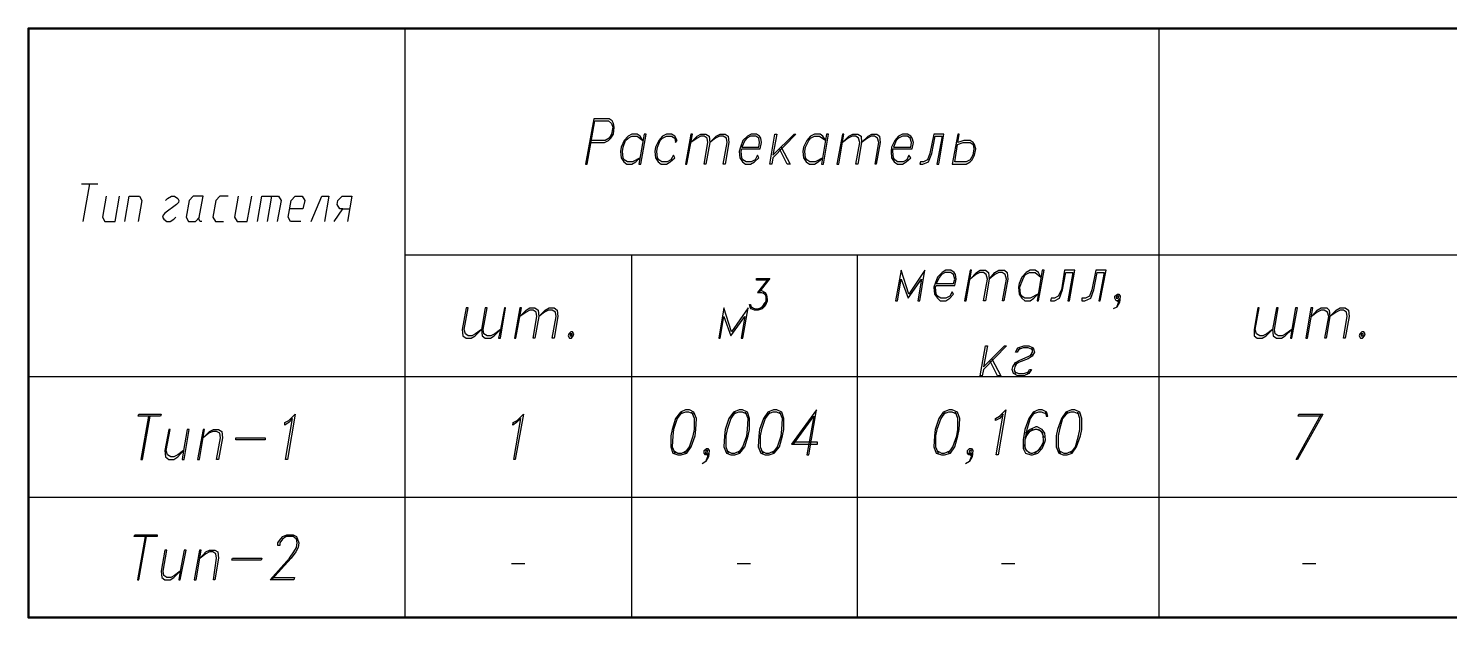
# Model space of a CAD drawing. Header units: millimetres. Extents: x 4241 to 6572, y 870 to 1291.
# Drawn here: x 5693.6 to 5787.9, y 1187.5 to 1226.7 of the extents above; entities that cross this region are included whole.
import ezdxf

# ---------------------------------------------------------------- set-up
doc = ezdxf.new("R2010")
doc.units = ezdxf.units.MM
doc.layers.add('PDF _0', color=7, linetype='Continuous')

msp = doc.modelspace()

# ---------------------------------------------------------------- linework, layer by layer
at = {"layer": 'PDF _0', "lineweight": 50}
msp.add_lwpolyline([(5938.6188, 1187.5337), (5693.6273, 1187.5337), (5693.6273, 1226.651), (5938.6188, 1226.651)], close=True, dxfattribs=at)
at = {"layer": 'PDF _0', "lineweight": 30}
for points in [[(5718.6049, 1226.651), (5718.6049, 1187.5337)], [(5768.6446, 1226.651), (5768.6446, 1187.5337)], [(5718.6049, 1211.6222), (5938.6188, 1211.6222)], [(5733.6337, 1211.6222), (5733.6337, 1187.5337)], [(5748.6202, 1211.6222), (5748.6202, 1187.5337)], [(5693.6273, 1203.5362), (5938.6188, 1203.5362)], [(5693.6273, 1195.535), (5938.6188, 1195.535)]]:
    msp.add_lwpolyline(points, dxfattribs=at)
at = {"layer": 'PDF _0', "lineweight": 25}
for points in [[(5730.9666, 1219.0731), (5731.8557, 1219.0731), (5732.1097, 1219.2001), (5732.279, 1219.3694), (5732.4484, 1219.6235), (5732.4907, 1220.0891), (5732.4484, 1220.3431), (5732.3637, 1220.5125), (5732.152, 1220.6395), (5731.136, 1220.6395), (5730.5856, 1217.6337), (5730.7126, 1217.6337), (5731.2206, 1220.5125), (5732.1097, 1220.5125), (5732.3214, 1220.3431), (5732.406, 1220.0891), (5732.3214, 1219.6235), (5732.152, 1219.3694), (5731.898, 1219.2001), (5730.9666, 1219.2001)], [(5743.5824, 1218.7768), (5744.1751, 1217.6337), (5743.9634, 1217.6337), (5743.4554, 1218.6498)], [(5697.1411, 1216.3213), (5698.2418, 1216.3213)], [(5697.2681, 1213.8236), (5697.6915, 1216.3213)], [(5698.7922, 1215.517), (5698.5382, 1214.1199), (5698.7075, 1213.8236), (5699.3849, 1213.8236), (5699.6812, 1215.517)], [(5700.0199, 1213.8236), (5700.3162, 1215.517), (5700.9936, 1215.517), (5701.1629, 1215.2206), (5700.9089, 1213.8236)], [(5702.7293, 1215.2206), (5702.8563, 1215.3476), (5703.1103, 1215.517), (5703.322, 1215.517), (5703.5337, 1215.3476), (5703.6184, 1215.2206), (5703.576, 1215.0936), (5703.449, 1214.9666), (5702.687, 1214.3739), (5702.56, 1214.2469), (5702.5177, 1214.1199), (5702.6023, 1213.9929), (5702.814, 1213.8236), (5703.0257, 1213.8236), (5703.2797, 1213.9929), (5703.4067, 1214.1199)], [(5705.1424, 1213.8236), (5705.0154, 1213.8236), (5704.9307, 1213.9929), (5705.2271, 1215.517), (5704.5497, 1215.517), (5704.2957, 1215.2206), (5704.084, 1214.1199), (5704.2534, 1213.8236), (5704.7191, 1213.8236), (5704.9731, 1214.1199)], [(5706.8781, 1215.517), (5706.3278, 1215.517), (5706.0738, 1215.2206), (5705.8621, 1214.1199), (5706.0314, 1213.8236), (5706.5818, 1213.8236)], [(5707.5555, 1215.517), (5707.3015, 1214.1199), (5707.4708, 1213.8236), (5708.1482, 1213.8236), (5708.4445, 1215.517)], [(5708.8255, 1213.8236), (5709.1219, 1215.517), (5709.7569, 1215.517), (5709.4606, 1213.8236)], [(5709.7569, 1215.517), (5710.2226, 1215.517), (5710.3919, 1215.2206), (5710.1379, 1213.8236)], [(5711.7043, 1213.8236), (5711.0269, 1213.8236), (5710.8576, 1214.1199), (5711.0693, 1215.2206), (5711.3233, 1215.517), (5711.789, 1215.517), (5711.9583, 1215.2206), (5711.8313, 1214.6703), (5710.9423, 1214.6703)], [(5712.3817, 1213.8236), (5713.1014, 1215.517), (5713.567, 1215.517), (5713.2707, 1213.8236)], [(5713.9057, 1213.8236), (5714.4984, 1214.6703), (5714.9641, 1214.6703)], [(5714.4984, 1214.6703), (5714.2867, 1214.6703), (5714.1174, 1214.9666), (5714.1597, 1215.2206), (5714.4561, 1215.517), (5715.0911, 1215.517), (5714.7947, 1213.8236)], [(5742.7357, 1209.9288), (5741.9314, 1209.9288), (5741.9314, 1210.0558), (5742.8204, 1210.0558), (5742.1007, 1209.1244)], [(5742.7357, 1210.0558), (5742.016, 1209.1244), (5742.27, 1209.1244), (5742.4817, 1209.0398), (5742.6087, 1208.7434)], [(5742.1007, 1209.2514), (5742.27, 1209.2514), (5742.524, 1209.1244), (5742.6087, 1208.9551), (5742.651, 1208.6587), (5742.651, 1208.5317), (5742.524, 1208.2354), (5742.3124, 1208.0237), (5742.0584, 1207.9391), (5741.8043, 1207.9391), (5741.5927, 1208.0237), (5741.508, 1208.1507), (5741.4657, 1208.3201), (5741.5503, 1208.3201), (5741.5927, 1208.1507), (5741.8467, 1208.0237), (5742.0584, 1208.0237), (5742.3124, 1208.1507), (5742.524, 1208.4471)], [(5742.3547, 1209.1244), (5742.5664, 1208.9551), (5742.5664, 1208.6587), (5742.5664, 1208.5317), (5742.4394, 1208.2354), (5742.143, 1208.0237)], [(5765.8505, 1208.1507), (5766.0622, 1208.7434), (5765.8928, 1208.5741), (5765.8082, 1208.5741), (5765.7235, 1208.7434), (5765.7235, 1208.8704), (5765.8928, 1208.9974), (5765.9775, 1208.9974), (5766.0622, 1208.8704), (5766.0199, 1208.4471), (5765.8505, 1208.1507), (5765.5965, 1208.0237)], [(5741.762, 1208.0237), (5741.5503, 1208.2354)], [(5765.8928, 1208.5741), (5766.0199, 1208.4471)], [(5759.4156, 1205.4413), (5759.2463, 1205.145), (5759.1193, 1205.145), (5759.2886, 1205.4413), (5759.6696, 1205.5683), (5760.0083, 1205.5683), (5760.3047, 1205.4413), (5760.3893, 1205.145), (5760.22, 1204.8909), (5759.966, 1204.7216), (5759.331, 1204.4676), (5759.0769, 1204.2983)], [(5760.3047, 1205.3143), (5759.966, 1205.4413), (5759.6273, 1205.4413), (5759.2886, 1205.3143)], [(5760.093, 1204.8909), (5760.2623, 1205.145), (5760.22, 1205.4413)], [(5757.5529, 1204.7216), (5758.1456, 1203.5786), (5757.9339, 1203.5786), (5757.4259, 1204.5946)], [(5759.9236, 1203.7479), (5760.0506, 1204.0019), (5760.1776, 1204.0019), (5760.0083, 1203.7479), (5759.6696, 1203.5786), (5759.2886, 1203.5786), (5758.9923, 1203.7479), (5758.9076, 1204.0019), (5758.9499, 1204.1713), (5759.1193, 1204.4676), (5759.3733, 1204.5946), (5760.0083, 1204.8909), (5760.2623, 1205.0179)], [(5759.2463, 1204.4676), (5759.0769, 1204.1713), (5759.0346, 1204.0019), (5759.1193, 1203.7479)], [(5759.0346, 1203.8749), (5759.331, 1203.7479), (5759.6696, 1203.7479), (5760.0506, 1203.8749)], [(5701.5863, 1200.9115), (5701.0783, 1198.0327), (5701.2053, 1198.0327), (5701.7133, 1200.9115)], [(5736.9782, 1201.1655), (5736.6818, 1200.7421), (5736.4278, 1200.0224), (5736.3855, 1199.5991), (5736.3432, 1198.8794), (5736.5125, 1198.4561)], [(5737.7825, 1201.0385), (5737.4439, 1201.1655), (5737.2322, 1201.1655), (5736.8512, 1201.0385)], [(5737.1899, 1198.4561), (5737.4862, 1198.8794), (5737.7402, 1199.5991), (5737.8249, 1200.0224), (5737.8249, 1200.7421), (5737.6555, 1201.1655)], [(5740.5343, 1201.1655), (5740.238, 1200.7421), (5739.984, 1200.0224), (5739.8993, 1199.5991), (5739.8993, 1198.8794), (5740.0686, 1198.4561)], [(5741.2963, 1201.0385), (5741, 1201.1655), (5740.746, 1201.1655), (5740.4073, 1201.0385)], [(5740.746, 1198.4561), (5741.0423, 1198.8794), (5741.2963, 1199.5991), (5741.3387, 1200.0224), (5741.381, 1200.7421), (5741.2117, 1201.1655)], [(5742.8204, 1201.1655), (5742.524, 1200.7421), (5742.27, 1200.0224), (5742.1854, 1199.5991), (5742.1854, 1198.8794), (5742.3547, 1198.4561)], [(5743.5824, 1201.0385), (5743.2861, 1201.1655), (5743.0321, 1201.1655), (5742.6934, 1201.0385)], [(5743.0321, 1198.4561), (5743.3284, 1198.8794), (5743.5824, 1199.5991), (5743.6247, 1200.0224), (5743.6671, 1200.7421), (5743.4977, 1201.1655)], [(5744.3868, 1199.0487), (5745.7415, 1200.9115), (5745.2758, 1198.3291), (5745.4028, 1198.3291), (5745.9108, 1201.3348), (5744.2598, 1199.0487), (5745.9955, 1199.0487), (5745.9955, 1199.1757), (5744.3868, 1199.1757)], [(5754.4625, 1201.1655), (5754.1661, 1200.7421), (5753.9121, 1200.0224), (5753.8274, 1199.5991), (5753.8274, 1198.8794), (5753.9968, 1198.4561)], [(5755.2245, 1201.0385), (5754.9281, 1201.1655), (5754.6741, 1201.1655), (5754.3354, 1201.0385)], [(5754.6741, 1198.4561), (5754.9705, 1198.8794), (5755.2245, 1199.5991), (5755.3091, 1200.0224), (5755.3091, 1200.7421), (5755.1398, 1201.1655)], [(5761.109, 1201.1655), (5761.1514, 1200.9115), (5761.2784, 1200.9115), (5761.1937, 1201.1655), (5760.8973, 1201.3348), (5760.6433, 1201.3348), (5760.3047, 1201.1655), (5760.0083, 1200.7421), (5759.7543, 1200.0224), (5759.6273, 1199.3451), (5759.6273, 1198.7524), (5759.7966, 1198.4561), (5760.1353, 1198.3291), (5760.2623, 1198.3291), (5760.601, 1198.4561), (5760.8973, 1198.7524), (5761.0667, 1199.1757), (5761.109, 1199.3451), (5761.0667, 1199.7684), (5760.8973, 1200.0224), (5760.5587, 1200.1918), (5760.474, 1200.1918), (5760.093, 1200.0224), (5759.7966, 1199.7684)], [(5760.3893, 1201.1655), (5760.093, 1200.7421), (5759.8813, 1200.0224), (5759.7543, 1199.3451), (5759.7543, 1198.7524), (5760.0506, 1198.4561)], [(5761.1937, 1201.0385), (5760.855, 1201.1655), (5760.6433, 1201.1655), (5760.2623, 1201.0385)], [(5762.5907, 1201.1655), (5762.2521, 1200.7421), (5762.0404, 1200.0224), (5761.9557, 1199.5991), (5761.9557, 1198.8794), (5762.0827, 1198.4561)], [(5763.3528, 1201.0385), (5763.0141, 1201.1655), (5762.8024, 1201.1655), (5762.4214, 1201.0385)], [(5762.8024, 1198.4561), (5763.0988, 1198.8794), (5763.3104, 1199.5991), (5763.3951, 1200.0224), (5763.3951, 1200.7421), (5763.2681, 1201.1655)], [(5779.3976, 1200.9115), (5777.8736, 1200.9115), (5777.9159, 1201.0385), (5779.5247, 1201.0385), (5777.8313, 1198.0327), (5777.7466, 1198.0327), (5779.3976, 1201.0385)], [(5761.0243, 1199.4721), (5760.855, 1199.8954), (5760.5587, 1200.0224), (5760.4317, 1200.0224), (5760.0506, 1199.8954), (5759.7543, 1199.4721)], [(5760.3047, 1200.0224), (5759.9236, 1199.7684), (5759.7543, 1199.3451)], [(5760.3893, 1198.4561), (5760.7703, 1198.7524), (5760.982, 1199.1757), (5760.982, 1199.3451), (5760.9397, 1199.7684), (5760.6433, 1200.0224)], [(5736.4278, 1198.6254), (5736.7242, 1198.4561), (5736.9782, 1198.4561), (5737.3169, 1198.6254)], [(5738.5869, 1197.9057), (5738.7986, 1198.4561), (5738.6716, 1198.3291), (5738.5446, 1198.3291), (5738.4599, 1198.4561), (5738.4599, 1198.6254), (5738.6292, 1198.7524), (5738.7139, 1198.7524), (5738.7986, 1198.6254), (5738.7562, 1198.202), (5738.5869, 1197.9057), (5738.3329, 1197.7364)], [(5739.9416, 1198.6254), (5740.2803, 1198.4561), (5740.492, 1198.4561), (5740.873, 1198.6254)], [(5742.2277, 1198.6254), (5742.5664, 1198.4561), (5742.778, 1198.4561), (5743.1591, 1198.6254)], [(5753.9121, 1198.6254), (5754.2084, 1198.4561), (5754.4201, 1198.4561), (5754.8011, 1198.6254)], [(5756.0712, 1197.9057), (5756.2828, 1198.4561), (5756.1135, 1198.3291), (5756.0288, 1198.3291), (5755.9442, 1198.4561), (5755.9442, 1198.6254), (5756.0712, 1198.7524), (5756.1982, 1198.7524), (5756.2828, 1198.6254), (5756.2405, 1198.202), (5756.0712, 1197.9057), (5755.8172, 1197.7364)], [(5759.6696, 1199.0487), (5759.839, 1198.6254), (5760.1353, 1198.4561), (5760.2623, 1198.4561), (5760.6433, 1198.6254), (5760.9397, 1199.0487)], [(5761.998, 1198.6254), (5762.3367, 1198.4561), (5762.5484, 1198.4561), (5762.9294, 1198.6254)], [(5738.6716, 1198.3291), (5738.7562, 1198.202)], [(5756.1135, 1198.3291), (5756.2405, 1198.202)], [(5701.3746, 1192.9102), (5700.8666, 1190.0314), (5700.9513, 1190.0314), (5701.4593, 1192.9102)], [(5709.7992, 1190.2008), (5711.281, 1190.2008), (5711.2386, 1190.0314), (5709.6722, 1190.0314), (5710.9423, 1191.4708), (5711.2386, 1191.8942), (5711.408, 1192.1905), (5711.4503, 1192.4868), (5711.408, 1192.7409), (5711.1963, 1192.9102), (5710.7306, 1192.9102), (5710.4766, 1192.7409), (5710.3073, 1192.4868), (5710.3073, 1192.3175), (5710.1803, 1192.3175), (5710.1803, 1192.4868), (5710.3496, 1192.7409), (5710.5189, 1192.9102), (5710.7729, 1193.0372), (5711.1963, 1193.0372), (5711.408, 1192.9102), (5711.4926, 1192.7409), (5711.5773, 1192.4868), (5711.535, 1192.1905), (5711.3656, 1191.8942), (5711.0693, 1191.4708), (5709.7569, 1190.0314)], [(5725.6748, 1191.1321), (5726.5638, 1191.1321)], [(5740.6613, 1191.1321), (5741.5503, 1191.1321)], [(5758.1879, 1191.1321), (5759.0769, 1191.1321)], [(5778.1699, 1191.1321), (5779.059, 1191.1321)]]:
    msp.add_lwpolyline(points, dxfattribs=at)
for points in [[(5734.2264, 1218.0571), (5733.7184, 1217.8031), (5733.3797, 1217.8031), (5733.168, 1217.9301), (5733.0834, 1218.0571), (5733.041, 1218.4804), (5733.0834, 1218.7768), (5733.2527, 1219.2001), (5733.4221, 1219.3694), (5733.6761, 1219.4965), (5734.0147, 1219.4965), (5734.3958, 1219.2001), (5734.2264, 1219.4965), (5734.0147, 1219.6235), (5733.6761, 1219.6235), (5733.4221, 1219.4965), (5733.168, 1219.2001), (5732.9564, 1218.7768), (5732.914, 1218.4804), (5732.9564, 1218.0571), (5733.1257, 1217.8031), (5733.3374, 1217.6337), (5733.6761, 1217.6337), (5733.9301, 1217.8031)], [(5734.2688, 1217.6337), (5734.6074, 1219.6235), (5734.4804, 1219.6235), (5734.1417, 1217.6337)], [(5736.5125, 1218.0571), (5736.4278, 1218.2264), (5736.2585, 1217.9301), (5736.0045, 1217.8031), (5735.6658, 1217.8031), (5735.4541, 1217.9301), (5735.3695, 1218.0571), (5735.3271, 1218.4804), (5735.3695, 1218.7768), (5735.5388, 1219.2001), (5735.7081, 1219.3694), (5735.9621, 1219.4965), (5736.3008, 1219.4965), (5736.5125, 1219.3694), (5736.5548, 1219.0731), (5736.6818, 1219.2001), (5736.5125, 1219.4965), (5736.3008, 1219.6235), (5735.9621, 1219.6235), (5735.7081, 1219.4965), (5735.4541, 1219.2001), (5735.2425, 1218.7768), (5735.2001, 1218.4804), (5735.2425, 1218.0571), (5735.4118, 1217.8031), (5735.6235, 1217.6337), (5735.9621, 1217.6337), (5736.2162, 1217.8031)], [(5737.3169, 1217.6337), (5737.6979, 1219.6235), (5737.5709, 1219.6235), (5737.2322, 1217.6337)], [(5738.5869, 1217.6337), (5738.4599, 1217.6337), (5738.7139, 1219.0731), (5738.6716, 1219.3694), (5738.4599, 1219.4965), (5738.2482, 1219.4965), (5737.9942, 1219.3694), (5737.5709, 1219.0731), (5737.9942, 1219.4965), (5738.2482, 1219.6235), (5738.5869, 1219.6235), (5738.7986, 1219.4965), (5738.8409, 1219.0731)], [(5739.8569, 1217.6337), (5739.7299, 1217.6337), (5739.984, 1219.0731), (5739.9416, 1219.3694), (5739.7299, 1219.4965), (5739.4759, 1219.4965), (5739.2219, 1219.3694), (5738.8409, 1219.0731), (5739.2643, 1219.4965), (5739.5183, 1219.6235), (5739.8569, 1219.6235), (5740.0686, 1219.4965), (5740.111, 1219.0731)], [(5740.9577, 1218.6498), (5742.1854, 1218.6498), (5742.27, 1219.0731), (5742.2277, 1219.3694), (5742.143, 1219.4965), (5741.9314, 1219.6235), (5741.5927, 1219.6235), (5741.3387, 1219.4965), (5741.0423, 1219.2001), (5740.873, 1218.7768), (5740.7883, 1218.4804), (5740.8306, 1218.0571), (5741, 1217.8031), (5741.2117, 1217.6337), (5741.5503, 1217.6337), (5741.8043, 1217.8031), (5742.1007, 1218.0571), (5742.016, 1218.2264), (5741.8467, 1217.9301), (5741.5927, 1217.8031), (5741.254, 1217.8031), (5741.0423, 1217.9301), (5740.9577, 1218.0571), (5740.9153, 1218.4804)], [(5742.1007, 1218.7768), (5742.143, 1219.0731), (5742.1007, 1219.3694), (5741.889, 1219.4965), (5741.5503, 1219.4965), (5741.2963, 1219.3694), (5741.1693, 1219.2001), (5740.9577, 1218.7768)], [(5743.0321, 1218.2264), (5744.4291, 1219.6235), (5744.5561, 1219.6235), (5743.0321, 1218.0571), (5742.9474, 1217.6337), (5742.8204, 1217.6337), (5743.1591, 1219.6235), (5743.2861, 1219.6235)], [(5746.3342, 1218.0571), (5745.8262, 1217.8031), (5745.4875, 1217.8031), (5745.2758, 1217.9301), (5745.1911, 1218.0571), (5745.1488, 1218.4804), (5745.1911, 1218.7768), (5745.4028, 1219.2001), (5745.5298, 1219.3694), (5745.7838, 1219.4965), (5746.1225, 1219.4965), (5746.5458, 1219.2001), (5746.3342, 1219.4965), (5746.1648, 1219.6235), (5745.7838, 1219.6235), (5745.5298, 1219.4965), (5745.2758, 1219.2001), (5745.0641, 1218.7768), (5745.0218, 1218.4804), (5745.0641, 1218.0571), (5745.2335, 1217.8031), (5745.4451, 1217.6337), (5745.7838, 1217.6337), (5746.0378, 1217.8031)], [(5746.3765, 1217.6337), (5746.7152, 1219.6235), (5746.5882, 1219.6235), (5746.2495, 1217.6337)], [(5747.3925, 1217.6337), (5747.7312, 1219.6235), (5747.6465, 1219.6235), (5747.2655, 1217.6337)], [(5748.6626, 1217.6337), (5748.5356, 1217.6337), (5748.7896, 1219.0731), (5748.7049, 1219.3694), (5748.5356, 1219.4965), (5748.2816, 1219.4965), (5748.0276, 1219.3694), (5747.6465, 1219.0731), (5748.0699, 1219.4965), (5748.3239, 1219.6235), (5748.6626, 1219.6235), (5748.8743, 1219.4965), (5748.9166, 1219.0731)], [(5749.8903, 1217.6337), (5749.8056, 1217.6337), (5750.0596, 1219.0731), (5749.975, 1219.3694), (5749.7633, 1219.4965), (5749.5516, 1219.4965), (5749.2976, 1219.3694), (5748.9166, 1219.0731), (5749.3399, 1219.4965), (5749.5939, 1219.6235), (5749.9326, 1219.6235), (5750.102, 1219.4965), (5750.1443, 1219.0731)], [(5750.991, 1218.6498), (5752.261, 1218.6498), (5752.3457, 1219.0731), (5752.261, 1219.3694), (5752.1764, 1219.4965), (5751.9647, 1219.6235), (5751.626, 1219.6235), (5751.372, 1219.4965), (5751.118, 1219.2001), (5750.9063, 1218.7768), (5750.864, 1218.4804), (5750.9063, 1218.0571), (5751.0757, 1217.8031), (5751.2873, 1217.6337), (5751.626, 1217.6337), (5751.88, 1217.8031), (5752.1764, 1218.0571), (5752.0494, 1218.2264), (5751.9224, 1217.9301), (5751.6684, 1217.8031), (5751.2873, 1217.8031), (5751.118, 1217.9301), (5751.0333, 1218.0571), (5750.991, 1218.4804)], [(5752.1764, 1218.7768), (5752.2187, 1219.0731), (5752.134, 1219.3694), (5751.9647, 1219.4965), (5751.626, 1219.4965), (5751.372, 1219.3694), (5751.2027, 1219.2001), (5751.0333, 1218.7768)], [(5753.9121, 1217.6337), (5754.0391, 1217.6337), (5754.3778, 1219.6235), (5753.7004, 1219.6235), (5753.4464, 1218.3534), (5753.2771, 1217.9301), (5753.0231, 1217.8031), (5752.8114, 1217.8031), (5752.7691, 1217.6337), (5752.9807, 1217.6337), (5753.3617, 1217.8031), (5753.5734, 1218.3534), (5753.7851, 1219.4965), (5754.2508, 1219.4965)], [(5755.3091, 1219.6235), (5754.9281, 1217.6337), (5755.8595, 1217.6337), (5756.1135, 1217.8031), (5756.2405, 1217.9301), (5756.4099, 1218.2264), (5756.4945, 1218.6498), (5756.4099, 1218.9461), (5756.3252, 1219.0731), (5756.1135, 1219.2001), (5755.6902, 1219.2001), (5755.3091, 1219.0731), (5755.3938, 1219.6235)], [(5755.2668, 1218.9461), (5755.6478, 1219.0731), (5756.1135, 1219.0731), (5756.3252, 1218.9461), (5756.3675, 1218.6498), (5756.2828, 1218.2264), (5756.1135, 1217.9301), (5755.8595, 1217.8031), (5755.0975, 1217.8031)], [(5751.1603, 1208.5741), (5751.2873, 1208.5741), (5751.5414, 1210.0135), (5752.007, 1208.7434), (5752.8961, 1210.0135), (5752.6421, 1208.5741), (5752.7691, 1208.5741), (5753.1077, 1210.6061), (5752.0494, 1208.9974), (5751.5414, 1210.6061)], [(5753.8698, 1209.5901), (5755.0975, 1209.5901), (5755.1821, 1210.0135), (5755.1398, 1210.3098), (5755.0551, 1210.4368), (5754.8435, 1210.6061), (5754.5048, 1210.6061), (5754.2508, 1210.4368), (5753.9544, 1210.1405), (5753.7851, 1209.7171), (5753.7004, 1209.4631), (5753.7428, 1208.9974), (5753.9544, 1208.7434), (5754.1238, 1208.5741), (5754.5048, 1208.5741), (5754.7588, 1208.7434), (5755.0128, 1208.9974), (5754.9281, 1209.1668), (5754.7588, 1208.8704), (5754.5048, 1208.7434), (5754.1661, 1208.7434), (5753.9544, 1208.8704), (5753.8698, 1208.9974), (5753.8274, 1209.4631)], [(5755.0128, 1209.7171), (5755.0975, 1210.0135), (5755.0128, 1210.3098), (5754.8011, 1210.4368), (5754.4625, 1210.4368), (5754.2084, 1210.3098), (5754.0814, 1210.1405), (5753.8698, 1209.7171)], [(5755.8595, 1208.5741), (5756.1982, 1210.6061), (5756.1135, 1210.6061), (5755.7325, 1208.5741)], [(5757.1295, 1208.5741), (5757.0025, 1208.5741), (5757.2565, 1210.0135), (5757.1719, 1210.3098), (5757.0025, 1210.4368), (5756.7485, 1210.4368), (5756.4945, 1210.3098), (5756.1135, 1210.0135), (5756.5369, 1210.4368), (5756.7909, 1210.6061), (5757.1295, 1210.6061), (5757.3412, 1210.4368), (5757.3836, 1210.0135)], [(5758.3573, 1208.5741), (5758.2726, 1208.5741), (5758.5266, 1210.0135), (5758.4419, 1210.3098), (5758.2302, 1210.4368), (5758.0186, 1210.4368), (5757.7646, 1210.3098), (5757.3836, 1210.0135), (5757.7646, 1210.4368), (5758.0186, 1210.6061), (5758.3996, 1210.6061), (5758.5689, 1210.4368), (5758.6113, 1210.0135)], [(5760.601, 1208.9974), (5760.093, 1208.7434), (5759.7543, 1208.7434), (5759.5426, 1208.8704), (5759.458, 1208.9974), (5759.4156, 1209.4631), (5759.5003, 1209.7171), (5759.6696, 1210.1405), (5759.7966, 1210.3098), (5760.0506, 1210.4368), (5760.4317, 1210.4368), (5760.8127, 1210.1405), (5760.6433, 1210.4368), (5760.4317, 1210.6061), (5760.093, 1210.6061), (5759.839, 1210.4368), (5759.5426, 1210.1405), (5759.3733, 1209.7171), (5759.331, 1209.4631), (5759.3733, 1208.9974), (5759.5426, 1208.7434), (5759.7543, 1208.5741), (5760.093, 1208.5741), (5760.347, 1208.7434)], [(5760.6433, 1208.5741), (5761.0243, 1210.6061), (5760.8973, 1210.6061), (5760.5587, 1208.5741)], [(5762.5907, 1208.5741), (5762.7177, 1208.5741), (5763.0564, 1210.6061), (5762.3791, 1210.6061), (5762.1674, 1209.2938), (5761.9557, 1208.8704), (5761.7017, 1208.7434), (5761.49, 1208.7434), (5761.4477, 1208.5741), (5761.7017, 1208.5741), (5762.0404, 1208.7434), (5762.2521, 1209.2938), (5762.4637, 1210.4368), (5762.9294, 1210.4368)], [(5764.6651, 1208.5741), (5764.7498, 1208.5741), (5765.1308, 1210.6061), (5764.4535, 1210.6061), (5764.1995, 1209.2938), (5764.0301, 1208.8704), (5763.7761, 1208.7434), (5763.5221, 1208.7434), (5763.5221, 1208.5741), (5763.7338, 1208.5741), (5764.1148, 1208.7434), (5764.3265, 1209.2938), (5764.5381, 1210.4368), (5765.0038, 1210.4368)], [(5723.6851, 1206.669), (5723.304, 1206.3727), (5723.05, 1206.2457), (5722.796, 1206.2457), (5722.6267, 1206.3727), (5722.542, 1206.669), (5722.796, 1208.1084), (5722.669, 1208.1084), (5722.415, 1206.669), (5722.4573, 1206.2457), (5722.669, 1206.0763), (5723.0077, 1206.0763), (5723.2617, 1206.2457), (5723.6851, 1206.669), (5723.7274, 1206.2457), (5723.9391, 1206.0763), (5724.2777, 1206.0763), (5724.5317, 1206.2457), (5724.9551, 1206.669), (5724.8281, 1206.0763), (5724.9551, 1206.0763), (5725.2938, 1208.1084), (5725.2091, 1208.1084), (5724.9551, 1206.669), (5724.5741, 1206.3727), (5724.3201, 1206.2457), (5724.0661, 1206.2457), (5723.8544, 1206.3727), (5723.8121, 1206.669), (5724.0661, 1208.1084), (5723.9391, 1208.1084)], [(5725.9711, 1206.0763), (5726.3521, 1208.1084), (5726.2251, 1208.1084), (5725.8865, 1206.0763)], [(5727.2412, 1206.0763), (5727.1142, 1206.0763), (5727.3682, 1207.5157), (5727.3258, 1207.812), (5727.1142, 1207.9391), (5726.9025, 1207.9391), (5726.6485, 1207.812), (5726.2251, 1207.5157), (5726.6485, 1207.9391), (5726.9025, 1208.1084), (5727.2412, 1208.1084), (5727.4528, 1207.9391), (5727.4952, 1207.5157)], [(5728.5112, 1206.0763), (5728.3842, 1206.0763), (5728.6382, 1207.5157), (5728.5959, 1207.812), (5728.3842, 1207.9391), (5728.1302, 1207.9391), (5727.8762, 1207.812), (5727.4952, 1207.5157), (5727.9185, 1207.9391), (5728.1725, 1208.1084), (5728.5112, 1208.1084), (5728.7229, 1207.9391), (5728.7652, 1207.5157)], [(5739.4336, 1206.0763), (5739.5183, 1206.0763), (5739.7723, 1207.5157), (5740.238, 1206.2457), (5741.1693, 1207.5157), (5740.9153, 1206.0763), (5741.0423, 1206.0763), (5741.381, 1208.1084), (5740.2803, 1206.4997), (5739.7723, 1208.1084)], [(5765.8505, 1208.8704), (5765.8082, 1208.7434), (5765.9352, 1208.7434), (5765.9775, 1208.8704)], [(5776.1802, 1206.669), (5775.7992, 1206.3727), (5775.5452, 1206.2457), (5775.3335, 1206.2457), (5775.1218, 1206.3727), (5775.0372, 1206.669), (5775.2912, 1208.1084), (5775.2065, 1208.1084), (5774.9525, 1206.669), (5774.9525, 1206.2457), (5775.1642, 1206.0763), (5775.5028, 1206.0763), (5775.7569, 1206.2457), (5776.1802, 1206.669), (5776.2225, 1206.2457), (5776.4342, 1206.0763), (5776.7729, 1206.0763), (5777.0269, 1206.2457), (5777.4502, 1206.669), (5777.3656, 1206.0763), (5777.4502, 1206.0763), (5777.8313, 1208.1084), (5777.7043, 1208.1084), (5777.4502, 1206.669), (5777.0692, 1206.3727), (5776.8152, 1206.2457), (5776.5612, 1206.2457), (5776.3495, 1206.3727), (5776.3072, 1206.669), (5776.5612, 1208.1084), (5776.4342, 1208.1084)], [(5778.5086, 1206.0763), (5778.8473, 1208.1084), (5778.7203, 1208.1084), (5778.3816, 1206.0763)], [(5779.7363, 1206.0763), (5779.6517, 1206.0763), (5779.9057, 1207.5157), (5779.821, 1207.812), (5779.6093, 1207.9391), (5779.3976, 1207.9391), (5779.1436, 1207.812), (5778.7626, 1207.5157), (5779.1436, 1207.9391), (5779.3976, 1208.1084), (5779.7787, 1208.1084), (5779.948, 1207.9391), (5779.9903, 1207.5157)], [(5781.0064, 1206.0763), (5780.8794, 1206.0763), (5781.1334, 1207.5157), (5781.091, 1207.812), (5780.8794, 1207.9391), (5780.6677, 1207.9391), (5780.4137, 1207.812), (5779.9903, 1207.5157), (5780.4137, 1207.9391), (5780.6677, 1208.1084), (5781.0064, 1208.1084), (5781.218, 1207.9391), (5781.2604, 1207.5157)], [(5729.6119, 1206.4997), (5729.4849, 1206.3727), (5729.4426, 1206.2457), (5729.5273, 1206.0763), (5729.6543, 1206.0763), (5729.7813, 1206.2457), (5729.8236, 1206.3727), (5729.7389, 1206.4997)], [(5729.5696, 1206.3727), (5729.5696, 1206.2457), (5729.6543, 1206.2457), (5729.6966, 1206.3727)], [(5782.1071, 1206.4997), (5781.9801, 1206.3727), (5781.9377, 1206.2457), (5782.0224, 1206.0763), (5782.1494, 1206.0763), (5782.2764, 1206.2457), (5782.3188, 1206.3727), (5782.2341, 1206.4997)], [(5782.0647, 1206.3727), (5782.0647, 1206.2457), (5782.1917, 1206.2457), (5782.1917, 1206.3727)], [(5757.0025, 1204.1713), (5758.3996, 1205.5683), (5758.5266, 1205.5683), (5757.0025, 1204.0019), (5756.9179, 1203.5786), (5756.7909, 1203.5786), (5757.1295, 1205.5683), (5757.2565, 1205.5683)], [(5702.3906, 1200.9115), (5700.9089, 1200.9115), (5700.9513, 1201.0385), (5702.433, 1201.0385)], [(5710.8153, 1198.0327), (5710.6883, 1198.0327), (5711.154, 1200.7421), (5710.8999, 1200.4881), (5710.6459, 1200.3188), (5710.6459, 1200.4881), (5710.8999, 1200.6151), (5711.3233, 1201.0385)], [(5725.9288, 1198.0327), (5725.8441, 1198.0327), (5726.3098, 1200.7421), (5726.0135, 1200.4881), (5725.7595, 1200.3188), (5725.8018, 1200.4881), (5726.0558, 1200.6151), (5726.4791, 1201.0385)], [(5737.2322, 1201.3348), (5736.8935, 1201.1655), (5736.5548, 1200.7421), (5736.3432, 1200.0224), (5736.2585, 1199.5991), (5736.2585, 1198.8794), (5736.3855, 1198.4561), (5736.7242, 1198.3291), (5736.9358, 1198.3291), (5737.3169, 1198.4561), (5737.6132, 1198.8794), (5737.8672, 1199.5991), (5737.9095, 1200.0224), (5737.9519, 1200.7421), (5737.7825, 1201.1655), (5737.4862, 1201.3348)], [(5740.7883, 1201.3348), (5740.4073, 1201.1655), (5740.111, 1200.7421), (5739.8569, 1200.0224), (5739.8146, 1199.5991), (5739.7723, 1198.8794), (5739.9416, 1198.4561), (5740.238, 1198.3291), (5740.492, 1198.3291), (5740.8306, 1198.4561), (5741.1693, 1198.8794), (5741.381, 1199.5991), (5741.4657, 1200.0224), (5741.4657, 1200.7421), (5741.3387, 1201.1655), (5741, 1201.3348)], [(5743.0744, 1201.3348), (5742.6934, 1201.1655), (5742.397, 1200.7421), (5742.143, 1200.0224), (5742.1007, 1199.5991), (5742.0584, 1198.8794), (5742.2277, 1198.4561), (5742.524, 1198.3291), (5742.778, 1198.3291), (5743.1167, 1198.4561), (5743.4554, 1198.8794), (5743.6671, 1199.5991), (5743.7517, 1200.0224), (5743.7517, 1200.7421), (5743.6247, 1201.1655), (5743.2861, 1201.3348)], [(5754.7165, 1201.3348), (5754.3354, 1201.1655), (5754.0391, 1200.7421), (5753.7851, 1200.0224), (5753.7428, 1199.5991), (5753.7004, 1198.8794), (5753.8698, 1198.4561), (5754.2084, 1198.3291), (5754.4201, 1198.3291), (5754.8011, 1198.4561), (5755.0975, 1198.8794), (5755.3091, 1199.5991), (5755.3938, 1200.0224), (5755.4362, 1200.7421), (5755.2668, 1201.1655), (5754.9281, 1201.3348)], [(5757.9762, 1198.3291), (5757.8492, 1198.3291), (5758.3149, 1201.0385), (5758.0609, 1200.7421), (5757.8069, 1200.6151), (5757.8069, 1200.7421), (5758.0609, 1200.9115), (5758.4843, 1201.3348)], [(5762.8447, 1201.3348), (5762.4637, 1201.1655), (5762.1674, 1200.7421), (5761.9134, 1200.0224), (5761.8287, 1199.5991), (5761.8287, 1198.8794), (5761.998, 1198.4561), (5762.2944, 1198.3291), (5762.5484, 1198.3291), (5762.8871, 1198.4561), (5763.1834, 1198.8794), (5763.4374, 1199.5991), (5763.5221, 1200.0224), (5763.5221, 1200.7421), (5763.3951, 1201.1655), (5763.0564, 1201.3348)], [(5703.9147, 1198.6254), (5703.5337, 1198.3291), (5703.2797, 1198.202), (5703.068, 1198.202), (5702.8563, 1198.3291), (5702.7717, 1198.6254), (5703.0257, 1200.0224), (5702.941, 1200.0224), (5702.687, 1198.6254), (5702.7293, 1198.202), (5702.941, 1198.0327), (5703.2797, 1198.0327), (5703.5337, 1198.202), (5703.9147, 1198.6254), (5703.83, 1198.0327), (5703.957, 1198.0327), (5704.2957, 1200.0224), (5704.1687, 1200.0224)], [(5704.9731, 1198.0327), (5705.3117, 1200.0224), (5705.2271, 1200.0224), (5704.8461, 1198.0327)], [(5706.2431, 1198.0327), (5706.1161, 1198.0327), (5706.3701, 1199.4721), (5706.3278, 1199.7684), (5706.1161, 1199.8954), (5705.8621, 1199.8954), (5705.6081, 1199.7684), (5705.2271, 1199.4721), (5705.6504, 1199.8954), (5705.9044, 1200.0224), (5706.2431, 1200.0224), (5706.4548, 1199.8954), (5706.4971, 1199.4721)], [(5709.3336, 1199.3451), (5707.3862, 1199.3451), (5707.3862, 1199.4721), (5709.3336, 1199.4721)], [(5738.5869, 1198.6254), (5738.5446, 1198.4561), (5738.6716, 1198.4561), (5738.7139, 1198.6254)], [(5756.0712, 1198.6254), (5756.0288, 1198.4561), (5756.1558, 1198.4561), (5756.1982, 1198.6254)], [(5702.179, 1192.9102), (5700.6549, 1192.9102), (5700.6973, 1193.0372), (5702.179, 1193.0372)], [(5703.703, 1190.6241), (5703.322, 1190.3278), (5703.068, 1190.2008), (5702.814, 1190.2008), (5702.6023, 1190.3278), (5702.56, 1190.6241), (5702.814, 1192.0212), (5702.687, 1192.0212), (5702.433, 1190.6241), (5702.4753, 1190.2008), (5702.687, 1190.0314), (5703.0257, 1190.0314), (5703.2797, 1190.2008), (5703.703, 1190.6241), (5703.6184, 1190.0314), (5703.703, 1190.0314), (5704.084, 1192.0212), (5703.957, 1192.0212)], [(5704.7614, 1190.0314), (5705.1001, 1192.0212), (5704.9731, 1192.0212), (5704.6344, 1190.0314)], [(5705.9891, 1190.0314), (5705.9044, 1190.0314), (5706.1161, 1191.4708), (5706.0738, 1191.7672), (5705.8621, 1191.8942), (5705.6504, 1191.8942), (5705.3964, 1191.7672), (5705.0154, 1191.4708), (5705.3964, 1191.8942), (5705.6504, 1192.0212), (5705.9891, 1192.0212), (5706.2008, 1191.8942), (5706.2431, 1191.4708)], [(5709.0795, 1191.3438), (5707.1321, 1191.3438), (5707.1745, 1191.4708), (5709.1219, 1191.4708)]]:
    msp.add_lwpolyline(points, close=True, dxfattribs=at)

doc.saveas('drawing.dxf')
